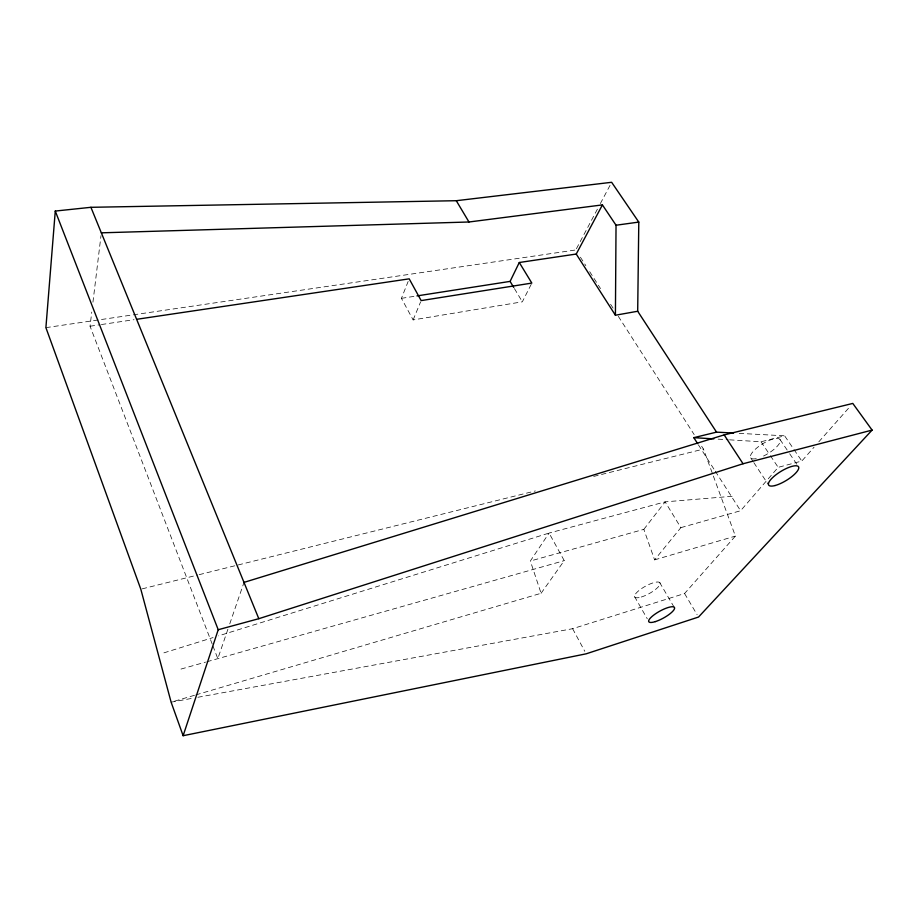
<?xml version="1.0" encoding="UTF-8"?>
<svg xmlns="http://www.w3.org/2000/svg" width="918" height="918" viewBox="0 0 918 918"><rect width="100%" height="100%" fill="white"/><g stroke="black" fill="none" stroke-linecap="round" stroke-linejoin="round"><path stroke-width="0.69" stroke-dasharray="4.59 3.44" d="M212.173 643.966L90.044 326.223L91.754 312.074M92.947 302.171L100.991 235.662M227.916 629.22L217.818 658.665L212.678 645.308M229.752 623.873L243.993 582.391M531.201 284.339L522.342 301.815L413.123 319.912L401.441 298.339L408.154 281.447M413.123 319.912L420.616 301.884M576.435 248.709L597.687 208.615M600.349 203.601L610.321 184.805M195.867 694.892L541.081 593.28L530.352 561.013L549.079 533.071L665.137 501.859L733.654 496.156M541.081 593.28L564.249 560.646L549.079 533.071L218.541 635.864M643.839 529.353L665.137 501.859L680.858 527.643L654.603 559.877L643.839 529.353L530.352 561.013M680.858 527.643L740.596 510.741L778.177 467.342L801.816 461.031L814.082 447.158M197.875 697.278L572.625 628.704L684.564 593.533L735.398 536.089L703.463 449.086L700.377 444.255M818.81 441.833L849.953 406.628M163.909 652.859L213.079 637.562M194.49 695.293L171.115 702.178L192.241 698.311M654.603 559.877L735.398 536.089M180.995 669.073L205.54 662.13M206.906 661.752L564.249 560.646M729.569 439.837L761.045 441.765L784.615 435.809L793.209 448.42M142.198 588.851L197.772 575.012M199.16 574.668L535.366 490.946M593.716 476.419L703.463 449.086M401.441 298.339L415.556 296.135M90.044 326.223L99.97 324.754M101.393 324.536L134.017 319.694M45.9 327.646L575.77 249.96M739.231 433.365L784.615 435.809M718.128 439.137L728.146 439.756M794.001 449.568L801.816 461.031M780.059 439.573L788.895 452.585M789.698 453.767L797.731 465.598M761.045 441.765L769.617 454.548M770.397 455.718L778.177 467.342M750.717 457.898L753.07 461.456M753.85 462.649L767.941 483.993M580.405 257.201L585.822 265.658M589.7 271.682L600.533 288.585M610.596 304.271L613.694 309.102M618.33 316.343L694.18 434.604M698.414 444.851L714.514 470.005M715.283 471.209L740.596 510.741M514.424 288.596L522.342 301.815M684.564 593.533L697.129 614.693M659.617 582.437L674.087 607.119M634.522 596.516L647.282 618.812M572.625 628.704L584.789 651.31M756.237 458.644A17.304 5.577 -31.7 0 1 757.66 447.261A17.304 5.577 -31.7 0 1 780.174 439.779A17.304 5.577 -31.7 0 1 762.055 456.705M641.303 597.021A14.493 4.142 -29 0 0 660.168 583.366A14.493 4.142 -29 0 0 640.557 589.299A14.493 4.142 -29 0 0 641.303 597.021"/><path stroke-width="1.38" d="M733.562 433.055L716.545 432.137L637.689 311.248L615.416 315.23L616.035 225.231L602.415 204.898L468.972 221.995L101.336 232.828M637.689 311.248L638.79 222.087L611.64 182.292L456.28 200.709L90.916 207.307L55.275 211.06L45.9 327.646L140.81 589.195L171.115 702.178L183.13 735.708L586.143 653.823L698.529 617.045L872.1 430.094L852.788 403.427L724.164 434.902L243.993 582.391M183.13 735.708L218.22 629.725L55.275 211.06M416.967 295.917L510.098 281.39L519.29 262.502L576.24 254.045L602.415 204.898M218.22 629.725L258.807 618.698L743.052 463.751L872.1 430.094M697.646 443.646L693.801 437.656L716.545 432.137M136.851 319.28L409.187 278.842L421.155 300.599L531.832 283.088L519.29 262.502M616.035 225.231L638.79 222.087M693.801 437.656L713.837 438.884M724.164 434.902L743.052 463.751M576.24 254.045L615.416 315.23M510.098 281.39L513.701 287.391M456.28 200.709L468.972 221.995M90.916 207.307L258.807 618.698M775.033 485.542A17.522 5.267 -31.4 0 0 798.752 468.237A17.522 5.267 -31.4 0 0 777.007 473.998A17.522 5.267 -31.4 0 0 775.033 485.542M655.418 621.589A14.654 3.89 -28.9 0 0 674.604 607.991A14.654 3.89 -28.9 0 0 654.913 614.211A14.654 3.89 -28.9 0 0 655.418 621.589"/></g></svg>
